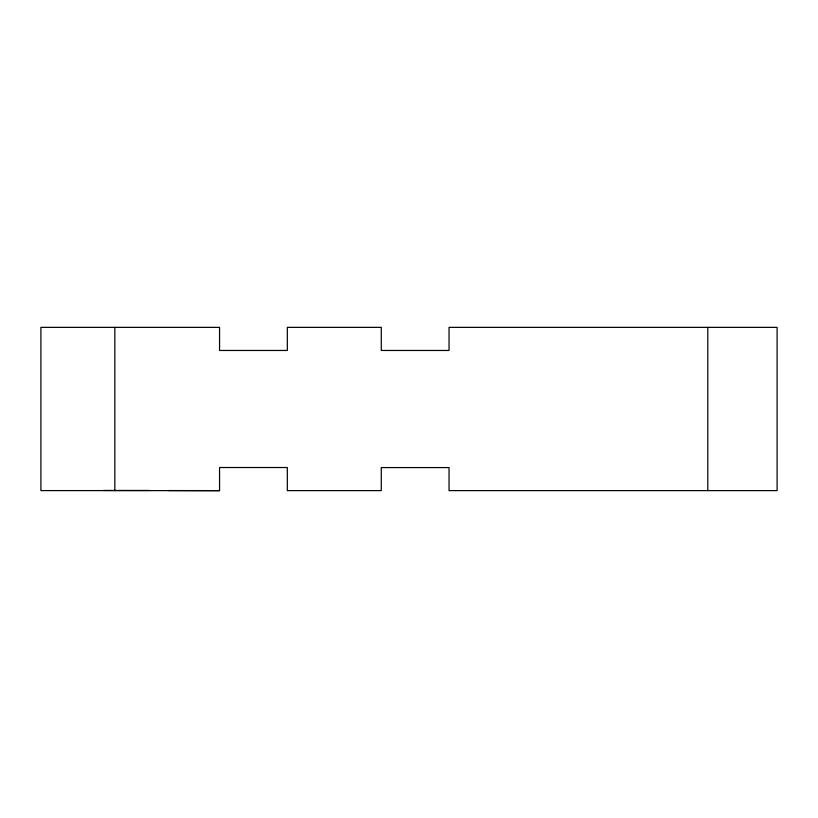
<?xml version="1.0" encoding="UTF-8"?>
<svg xmlns="http://www.w3.org/2000/svg" width="818" height="818" viewBox="0 0 818 818"><rect width="100%" height="100%" fill="white"/><g stroke="black" fill="none" stroke-linecap="round" stroke-linejoin="round"><path stroke-width="1.23" d="M103.272 490.463L149.479 490.463M114.827 490.596L40.9 490.596L40.9 327.364L219.561 327.364L219.561 350.462L287.322 350.462L287.322 327.364L381.28 327.364L381.28 350.462L449.041 350.462L449.041 327.364L777.1 327.364L777.1 490.616L449.041 490.616L449.041 467.579L381.28 467.579L381.28 490.616L287.322 490.616L287.322 467.518L219.561 467.518L219.561 490.636L114.827 490.596L114.827 327.364M168.733 490.555L219.561 490.636M707.795 327.364L707.795 490.616"/></g></svg>
